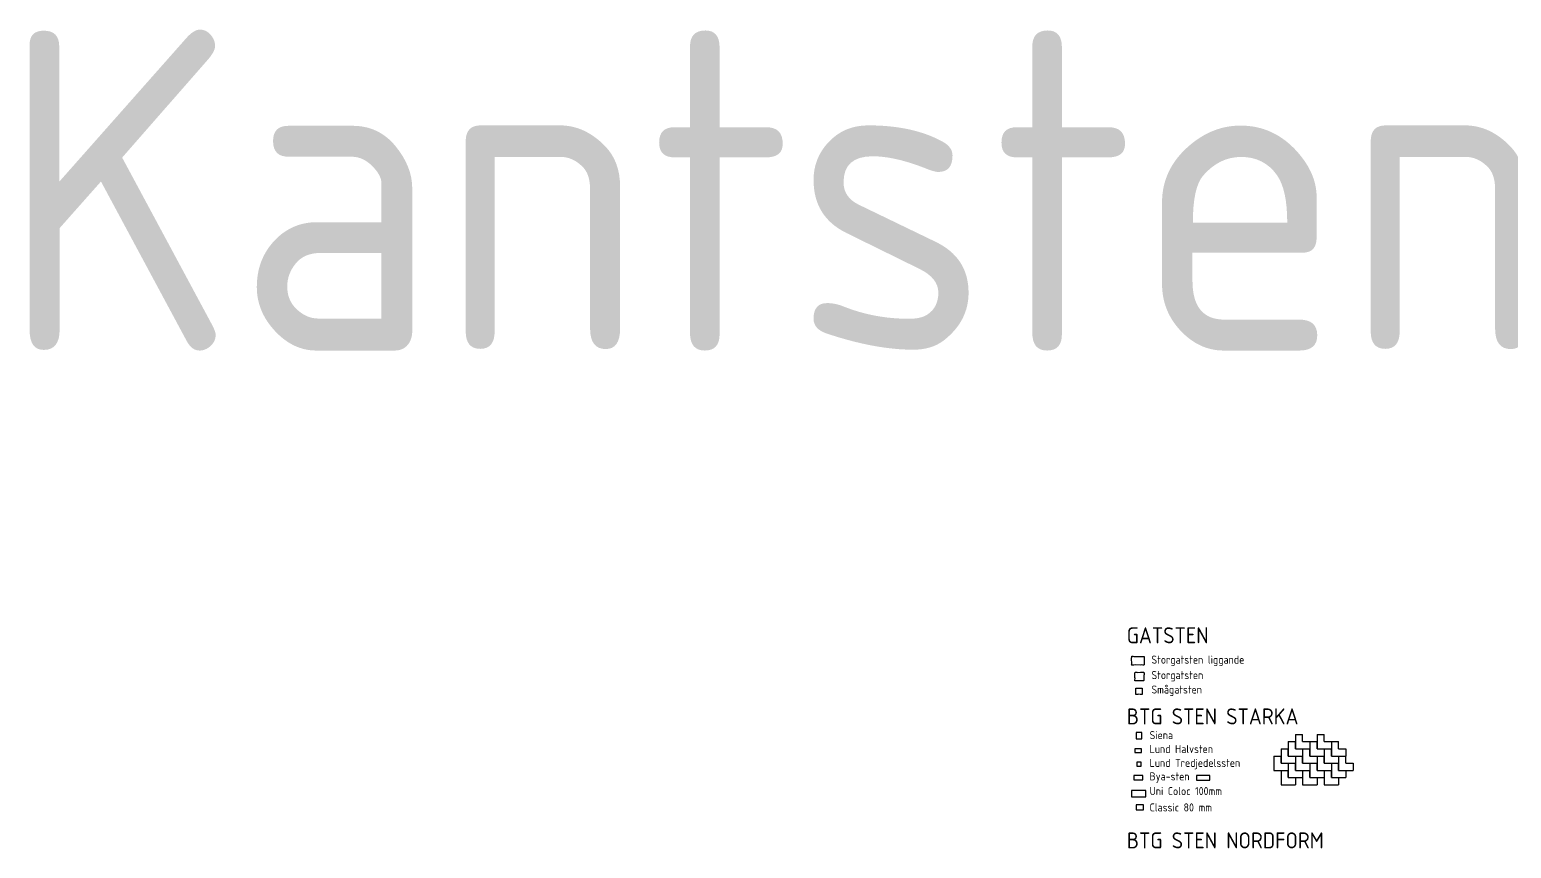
# Model space of a CAD drawing. Header units: metres. Extents: x 166439 to 168621, y 6226863 to 6228959.
# Drawn here: x 166458.12 to 166481.27, y 6226978.94 to 6226991.74 of the extents above; entities that cross this region are included whole.
import ezdxf
from ezdxf.enums import TextEntityAlignment as Align

# ---------------------------------------------------------------- set-up
doc = ezdxf.new("R2010")
doc.units = ezdxf.units.M
doc.header["$LTSCALE"] = 0.1
doc.header["$MEASUREMENT"] = 0
doc.layers.get('0').update_dxf_attribs({"linetype": 'CONTINUOUS'})
for name, color, linetype in [('04_Sten', 1, 'CONTINUOUS'), ('04_T', 1, 'CONTINUOUS'), ('04_txt', 1, 'CONTINUOUS'), ('H_RIT', 5, 'CONTINUOUS')]:
    doc.layers.add(name, color=color, linetype=linetype)
doc.styles.add('ISO', font='iso.shx')

# ---------------------------------------------------------------- blocks, each defined once
blk = doc.blocks.new('LG')
blk.add_lwpolyline([(-0.04801075476059413, -0.09860897406652569), (-0.04678430280847845, -0.08925955639861627), (-0.04752466099908492, -0.07819289875088575), (-0.0487511129512006, -0.06663384254263427), (-0.0492446850782704, -0.04597772292873969), (-0.04998504326887687, -0.01892657701006684), (-0.04752466099908492, -0.001957291618079893), (-0.0445707066022214, 1.23026240075319e-05), (-0.01579395592087973, -0.0004800959365143243), (0.01840460979267977, -0.0009724944970361804), (0.03217975915729188, 1.23026240075319e-05), (0.04767493260109124, 1.23026240075319e-05), (0.05111498075946397, -0.01302394926580952), (0.04767493260109124, -0.03392626815996547), (0.04865459848967202, -0.05237274923351798), (0.05038210093441986, -0.0737674666881949), (0.05038210093441986, -0.08655751929775235), (0.0491481706167427, -0.0973779776652215), (0.04201380987090086, -0.1000861697480921), (0.01987784780833035, -0.0983627747862652), (0.0006883617770609973, -0.09713177838496012), (-0.01726719393653031, -0.1005724133266064), (-0.04358356234808003, -0.1003262140463459)], close=True)
blk = doc.blocks.new('_SMGAT')
at = {"rotation": 358.7175562410439}
blk.add_blockref('LG', (0, 0), dxfattribs=at)
blk = doc.blocks.new('_STGAT')
for p, q in [((-0.07247149552677001, -0.1340249932254665), (-0.07090602590142225, -0.1211118409701157)), ((-0.07103565077522944, -0.1381269084522501), (-0.07247149552677001, -0.1340249932254665)), ((-0.07208262090716744, -0.03091363789280877), (-0.07142951096648176, -0.01506455923663452)), ((-0.07182337115955306, -0.05027415306540206), (-0.07208262090716744, -0.03091363789280877)), ((-0.07168876071409613, -0.06651715058251284), (-0.07182337115955306, -0.05027415306540206)), ((-0.07051715128181968, -0.08471127739176154), (-0.07168876071409613, -0.06651715058251284)), ((-0.07142951096648176, -0.01506455923663452), (-0.06647385234464309, -0.001166609872598201)), ((-0.06647385234464309, -0.1381269084522501), (-0.07103565077522944, -0.1381269084522501)), ((-0.07090602590142225, -0.1211118409701157), (-0.0693405562760745, -0.101348193740705)), ((-0.0693405562760745, -0.101348193740705), (-0.07051715128181968, -0.08471127739176154)), ((-0.06647385234464309, -0.001166609872598201), (-0.06190706834058801, -0.0001879677292890847)), ((-0.05303275008191122, -0.1377391445857938), (-0.06647385234464309, -0.1381269084522501)), ((-0.06190706834058801, -0.0001879677292890847), (-0.05342661027498252, -0.0007788460061419755)), ((-0.05342661027498252, -0.0007788460061419755), (-0.03956189584641834, -0.002736130292760208)), ((-0.03682481678879412, -0.138717786729103), (-0.05303275008191122, -0.1377391445857938)), ((-0.03956189584641834, -0.002736130292760208), (-0.02521341947067413, -0.004693414550274611)), ((-0.01360202215255413, -0.1357818602991756), (-0.03682481678879412, -0.138717786729103)), ((-0.02521341947067413, -0.004693414550274611), (0.01654074649377435, -0.003911731851985678)), ((0.007796053108904744, -0.1371482663089409), (-0.01360202215255413, -0.1357818602991756)), ((0.0264570493127394, -0.136366583610652), (0.007796053108904744, -0.1371482663089409)), ((0.01654074649377435, -0.003911731851985678), (0.0303707233761088, -0.003714772406965494)), ((0.04842676317275618, -0.1385208273131866), (0.0264570493127394, -0.136366583610652)), ((0.0303707233761088, -0.003714772406965494), (0.04816252785349207, -0.001954447565367445)), ((0.04816252785349207, -0.001954447565367445), (0.05377628198766615, -0.003123894159216434)), ((0.06212711518128344, -0.1375421851698775), (0.04842676317275618, -0.1385208273131866)), ((0.05377628198766615, -0.003123894159216434), (0.06473456936691946, -0.002342211431823671)), ((0.06773588374380779, -0.1342184948734939), (0.06212711518128344, -0.1375421851698775)), ((0.06473456936691946, -0.002342211431823671), (0.06851861855648167, -0.003911731851985678)), ((0.06877786830409605, -0.1305043435131665), (0.06773588374380779, -0.1342184948734939)), ((0.06851861855648167, -0.003911731851985678), (0.06956060311676993, -0.008214064262574539)), ((0.06917172849534836, -0.1211118409701157), (0.06877786830409605, -0.1305043435131665)), ((0.06917172849534836, -0.06964388143387623), (0.06890749317790323, -0.09175873178173788)), ((0.06890749317790323, -0.09175873178173788), (0.06982483843603404, -0.109368135308614)), ((0.07008408818182943, -0.05321007946622558), (0.06917172849534836, -0.06964388143387623)), ((0.06982483843603404, -0.109368135308614), (0.06917172849534836, -0.1211118409701157)), ((0.06956060311676993, -0.008214064262574539), (0.07177918268098438, -0.02210585866123438)), ((0.0720434180002485, -0.03971526215900667), (0.07008408818182943, -0.05321007946622558)), ((0.07177918268098438, -0.02210585866123438), (0.0720434180002485, -0.03971526215900667))]:
    blk.add_line(p, q)
blk = doc.blocks.new('_STGLIGG')
at = {"flags": 128}
blk.add_lwpolyline([(0.05786292199627496, 0.06958427710196702), (0.07565472647547722, 0.07134460194356507), (0.08126848060783232, 0.07017515534971608), (0.09222676798526663, 0.07095683807710884), (0.09601081717846682, 0.06938731765694683), (0.0970528017351171, 0.06508498524635797), (0.09927138130296953, 0.05119319084769813), (0.09953561661677668, 0.03358378734992584), (0.09757628680381458, 0.02008897004270693), (0.09666392711369554, 0.003655168075056281), (0.09639969179988839, -0.01845968227280537), (0.0973170370562002, -0.03606908579968149), (0.09666392711369554, -0.04781279146118322), (0.0962700669260812, -0.05720529400423402), (0.09522808236215496, -0.0609194453645614), (0.0896193138032686, -0.06424313566094497), (0.07591896178928437, -0.06522177780425409), (0.05394924793654354, -0.0630675341017195), (0.03528825172543293, -0.06384921680000843), (-0.0396594128687866, -0.06248281079024309), (-0.06288220750138862, -0.06541873722017044), (-0.0790901407963247, -0.06444009507686133), (-0.09253124306269456, -0.06482785894331755), (-0.09709304149146192, -0.06482785894331755), (-0.09852888624300249, -0.06072594371653395), (-0.09696341661765473, -0.04781279146118322), (-0.09539794699230697, -0.02804914423177252), (-0.09657454199623317, -0.01141222788282903), (-0.09774615142669063, 0.006781898926419672), (-0.09788076187396655, 0.02302489644353045), (-0.09814001162158092, 0.04238541161612375), (-0.09748690167907625, 0.05823449027229799), (-0.09253124306269456, 0.07213243963633431), (-0.08796445905318251, 0.07311108177964343), (-0.079484000991215, 0.07252020350279054), (-0.06561928655719385, 0.0705629192161723), (-0.05127081018872559, 0.0686056349586579), (0.0440329451157595, 0.06938731765694683)], close=True, dxfattribs=at)
blk = doc.blocks.new('LUND2')
at = {"flags": 128}
blk.add_lwpolyline([(0, -0.06000000000130967), (0.1050000000032014, -0.06000000000130967), (0.1050000000032014, 0), (0, 0)], close=True, dxfattribs=at)
blk = doc.blocks.new('LUND3')
for p, q in [((0.06999999999970896, 0), (0, 0)), ((0, 0), (0, -0.06000000000130967)), ((0.06999999999970896, -0.06000000000130967), (0.06999999999970896, 0)), ((0, -0.06000000000130967), (0.06999999999970896, -0.06000000000130967))]:
    blk.add_line(p, q)
blk = doc.blocks.new('UNICOLOC')
for p, q in [((0.2249999999985448, 0), (0, 0)), ((0, 0), (0, -0.09999999999854481)), ((0.2249999999985448, -0.09999999999854481), (0.2249999999985448, 0)), ((0, -0.09999999999854481), (0.2249999999985448, -0.09999999999854481))]:
    blk.add_line(p, q)
blk = doc.blocks.new('_SIENA')
at = {"flags": 128}
blk.add_lwpolyline([(0, -0.09999999999854481), (0.08800000000337604, -0.09999999999854481), (0.08800000000337604, 0), (0, 0)], close=True, dxfattribs=at)
blk = doc.blocks.new('BYA')
at = {"flags": 128}
blk.add_lwpolyline([(0, -0.06999999999970896), (0.1399999999994179, -0.06999999999970896), (0.1399999999994179, 0), (0, 0)], close=True, dxfattribs=at)
blk = doc.blocks.new('CLASSIC')
at = {"flags": 128}
blk.add_lwpolyline([(0, -0.08000000000174623), (0.1125000000029104, -0.08000000000174623), (0.1125000000029104, 0), (0, 0)], close=True, dxfattribs=at)
blk = doc.blocks.new('_UNICPLAN')
for p in [(0, 0.2249999999985448), (0.1125000000029104, 0.1124999999992724)]:
    blk.add_line(p, (0.1125000000029104, 0.2249999999985448))
at = {"flags": 128}
for points in [[(0, 0.2249999999985448), (0, 0), (0.2249999999985448, 0)], [(0.1125000000029104, 0.1124999999992724), (0.2249999999985448, 0.1124999999992724), (0.2249999999985448, 0)]]:
    blk.add_lwpolyline(points, dxfattribs=at)
blk = doc.blocks.new('_BYASTEN2')
for p, q in [((0.2099999999991269, 0), (0, 0)), ((0, 0), (0, -0.06999999999970896)), ((0.2099999999991269, -0.06999999999970896), (0.2099999999991269, 0)), ((0, -0.06999999999970896), (0.2099999999991269, -0.06999999999970896))]:
    blk.add_line(p, q)

msp = doc.modelspace()

# ---------------------------------------------------------------- block references
at = {"layer": '04_Sten'}
for name, p in [('_STGLIGG', (166475.4384969046, 6226981.873467287)), ('_STGAT', (166475.4627810653, 6226981.700065195)), ('_SMGAT', (166475.4554975686, 6226981.448808794)), ('_SIENA', (166475.4115143057, 6226980.753725647)), ('_UNICPLAN', (166477.7869702969, 6226980.387574658)), ('_UNICPLAN', (166477.8994702969, 6226980.500074658)), ('_UNICPLAN', (166478.1244702969, 6226980.387574658)), ('_UNICPLAN', (166478.2369702969, 6226980.500074658)), ('_UNICPLAN', (166478.4619702969, 6226980.387574658)), ('LUND2', (166475.388006715, 6226980.499903123)), ('_UNICPLAN', (166477.5619702969, 6226980.162574657)), ('_UNICPLAN', (166477.6744702969, 6226980.275074657)), ('_UNICPLAN', (166477.8994702969, 6226980.162574657)), ('_UNICPLAN', (166478.0119702969, 6226980.275074657)), ('_UNICPLAN', (166478.2369702969, 6226980.162574657)), ('_UNICPLAN', (166478.3494702969, 6226980.275074657)), ('_UNICPLAN', (166478.5744702969, 6226980.162574657)), ('LUND3', (166475.4193247814, 6226980.288604472)), ('_UNICPLAN', (166477.6744702969, 6226979.937574658)), ('_UNICPLAN', (166477.7869702969, 6226980.050074657)), ('_UNICPLAN', (166478.0119702969, 6226979.937574658)), ('_UNICPLAN', (166478.1244702969, 6226980.050074657)), ('_UNICPLAN', (166478.3494702969, 6226979.937574658)), ('_UNICPLAN', (166478.4619702969, 6226980.050074657)), ('BYA', (166475.3731742665, 6226980.083506143)), ('UNICOLOC', (166475.3387633167, 6226979.848803652)), ('CLASSIC', (166475.4115055429, 6226979.62369102))]:
    msp.add_blockref(name, p, dxfattribs=at)
at = {"layer": '04_txt'}
msp.add_blockref('_BYASTEN2', (166476.3525735674, 6226980.081915384), dxfattribs=at)

# ---------------------------------------------------------------- texts
at = {"layer": '04_T', "color": 7, "style": 'ISO'}
for s, p in [('GATSTEN', (166475.2645772595, 6226982.148861922)), ('BTG STEN STARKA', (166475.2645772595, 6226980.881452285)), ('BTG STEN NORDFORM', (166475.2645772595, 6226978.943549183))]:
    msp.add_text(s, height=0.25, dxfattribs=at).set_placement(p)
at = {"layer": '04_txt', "color": 1, "style": 'ISO'}
for s, p in [('Storgatsten liggande', (166475.6502018721, 6226981.8310013)), ('Storgatsten', (166475.6502018721, 6226981.590362083)), ('Smågatsten', (166475.6502018721, 6226981.363876821)), ('Siena', (166475.6210898613, 6226980.651544723)), ('Lund Halvsten', (166475.6210898613, 6226980.434410983)), ('Lund Tredjedelssten', (166475.6210898613, 6226980.217275313)), ('Bya-sten', (166475.6210898613, 6226980.006869003)), ('Uni Coloc 100mm', (166475.6210898613, 6226979.776961441)), ('Classic 80 mm', (166475.6210898613, 6226979.521510096))]:
    msp.add_text(s, height=0.125, dxfattribs=at).set_placement(p)
at = {"layer": 'H_RIT', "color": 7, "style": 'ISO'}
msp.add_text('Kantstenar/Plattor', height=5, dxfattribs=at).set_placement((166483.8691551674, 6226985.225383178), align=Align.BOTTOM_CENTER)

doc.saveas('drawing.dxf')
